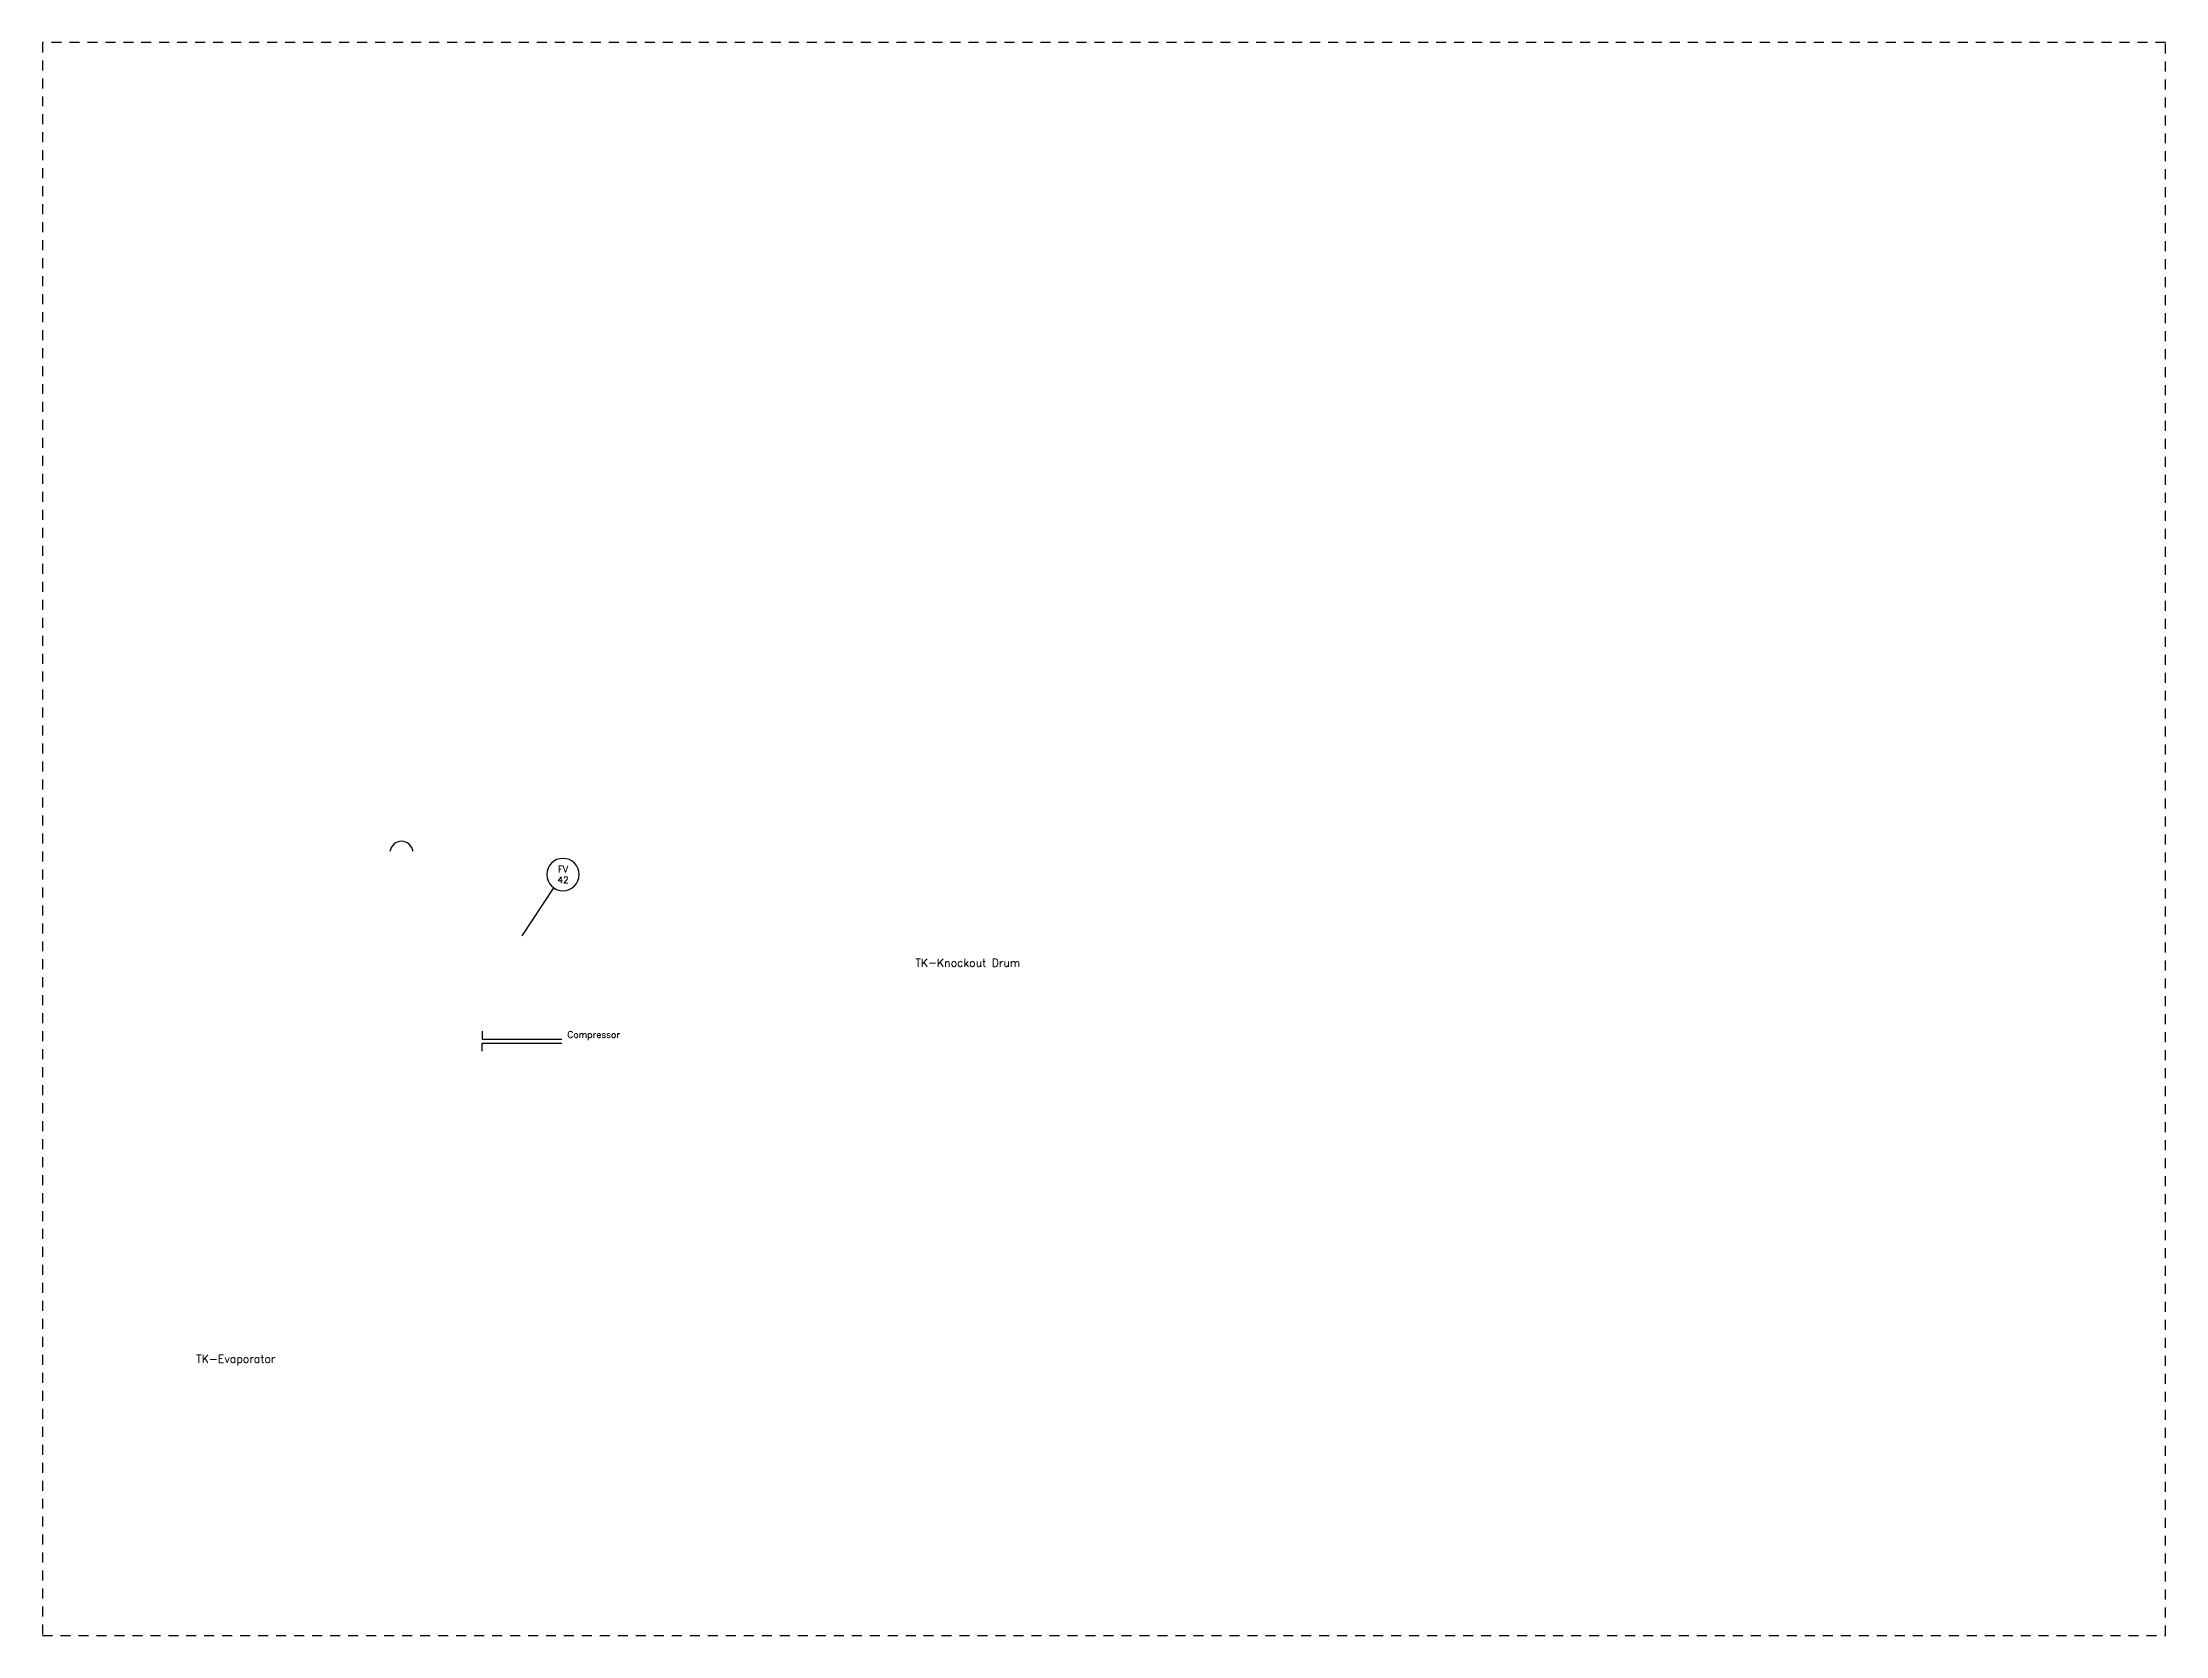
# Model space of a CAD drawing. Header units: inches. Extents: x 0 to 26.6, y 0 to 19.9.
import ezdxf
from ezdxf.enums import TextEntityAlignment as Align

# ---------------------------------------------------------------- set-up
doc = ezdxf.new("R2010")
doc.units = ezdxf.units.IN
doc.header["$MEASUREMENT"] = 0
doc.linetypes.add('HIDDEN2', pattern=[0.1875, 0.125, -0.0625])
doc.layers.add('Instrument', color=2, linetype='Continuous')
doc.layers.add('no plot', color=41, linetype='HIDDEN2', plot=False)
doc.styles.get("Standard").update_dxf_attribs({"font": 'romans.shx', "height": 0.1})
doc.dimstyles.get("Standard").update_dxf_attribs({"dimtxt": 0.18, "dimasz": 0.18, "dimexe": 0.18, "dimexo": 0.0625, "dimgap": 0.09, "dimtad": 0, "dimtih": 1, "dimtoh": 1, "dimdec": 4, "dimzin": 0, "dimdsep": 46, "dimtxsty": 'Standard', "dimcen": 0.09, "dimadec": 0, "dimazin": 0, "dimtfac": 1, "dimtdec": 4, "dimtofl": 0, "dimtmove": 0, "dimatfit": 3, "dimfxl": 1, "dimtolj": 1, "dimtzin": 0, "dimarcsym": 0})

# ---------------------------------------------------------------- blocks, each defined once
blk = doc.blocks.new('Tag_block')
at = {"color": 0, "linetype": 'ByBlock', "lineweight": -2}
blk.add_attdef('#(TargetObject.Tag)', text='', height=0.1, dxfattribs=at).set_placement((0, 0), align=Align.MIDDLE_CENTER)
blk = doc.blocks.new('*U69')
at = {"color": 0, "linetype": 'ByBlock', "lineweight": -2}
for start, end in [(0, 180), (180, 0)]:
    blk.add_arc((0, 0), 0.25, start, end, dxfattribs=at)
blk.add_wipeout([(-0.092, 0.149), (0.096, 0.151), (0.096, 0.024), (-0.092, 0.024)], dxfattribs=at)
blk.add_wipeout([(-0.106, -0.024), (0.11, -0.024), (0.11, -0.155), (-0.106, -0.155)], dxfattribs=at)
for tag, p in [('#(TargetObject.Type)', (0, 0.083)), ('#(TargetObject.LoopNumber)', (0, -0.083))]:
    blk.add_attdef(tag, text='', height=0.1, dxfattribs=at).set_placement(p, align=Align.MIDDLE_CENTER)

msp = doc.modelspace()

# ---------------------------------------------------------------- linework, layer by layer
for points in [[(5.5, 7.562), (5.501, 7.463)], [(5.501, 7.463), (6.5, 7.462)], [(5.5, 7.312), (5.5, 7.412), (6.5, 7.414)]]:
    msp.add_lwpolyline(points)
at = {"color": 190}
msp.add_arc((4.492, 9.794), 0.146, 7.4604, 172.5396, dxfattribs=at)
at = {"layer": 'no plot'}
msp.add_lwpolyline([(0, 0), (26.562, 0), (26.562, 19.938), (0, 19.938)], close=True, dxfattribs=at)

# ---------------------------------------------------------------- block references
for p, values in [((11.577, 8.42), {'#(TargetObject.Tag)': 'TK-Knockout Drum'}), ((2.419, 3.463), {'#(TargetObject.Tag)': 'TK-Evaporator'})]:
    msp.add_blockref('Tag_block', p).add_auto_attribs(values)

# ---------------------------------------------------------------- texts
msp.add_text('Compressor', height=0.0827).set_placement((6.567, 7.479))

# ---------------------------------------------------------------- next in the draw order: block references
at = {"layer": 'Instrument', "linetype": 'ByBlock', "xscale": 0.8104960246713505, "yscale": 0.8104960246713505, "zscale": 0.8104960246713505}
msp.add_blockref('*U69', (6.512, 9.524), dxfattribs=at).add_auto_attribs({'#(TargetObject.Type)': 'FV', '#(TargetObject.LoopNumber)': '42'})

# ---------------------------------------------------------------- next in the draw order: leaders
at = {"layer": 'Instrument', "linetype": 'ByBlock', "has_arrowhead": 0}
msp.add_leader([(6, 8.755), (6.4, 9.356)], dimstyle='Standard', dxfattribs=at)

doc.saveas('drawing.dxf')
